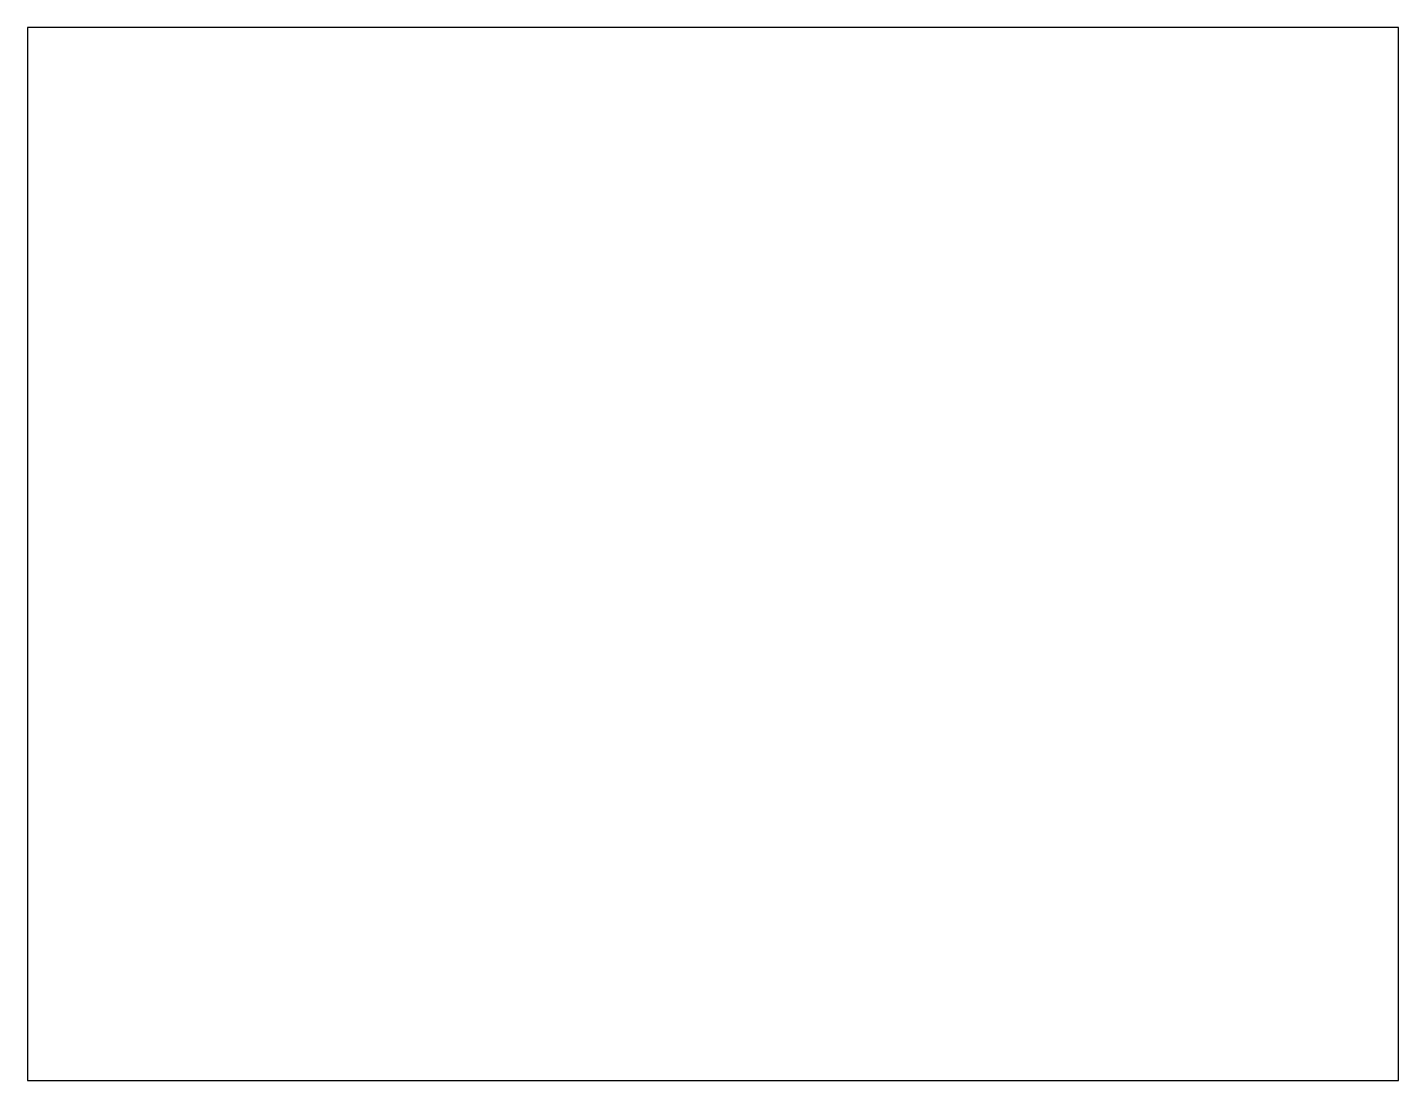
# Model space of a CAD drawing. Extents: x 90 to 146, y -94 to -51.
import ezdxf

# ---------------------------------------------------------------- set-up
doc = ezdxf.new("R2010")
doc.units = 0
doc.header["$MEASUREMENT"] = 0
doc.layers.add('BLACK', color=7, linetype='CONTINUOUS')

msp = doc.modelspace()

# ---------------------------------------------------------------- linework, layer by layer
at = {"layer": 'BLACK', "linetype": 'CONTINUOUS'}
for p, q in [((90, -51), (90, -94)), ((146, -51), (90, -51)), ((146, -94), (146, -51)), ((90, -94), (146, -94))]:
    msp.add_line(p, q, dxfattribs=at)

doc.saveas('drawing.dxf')
